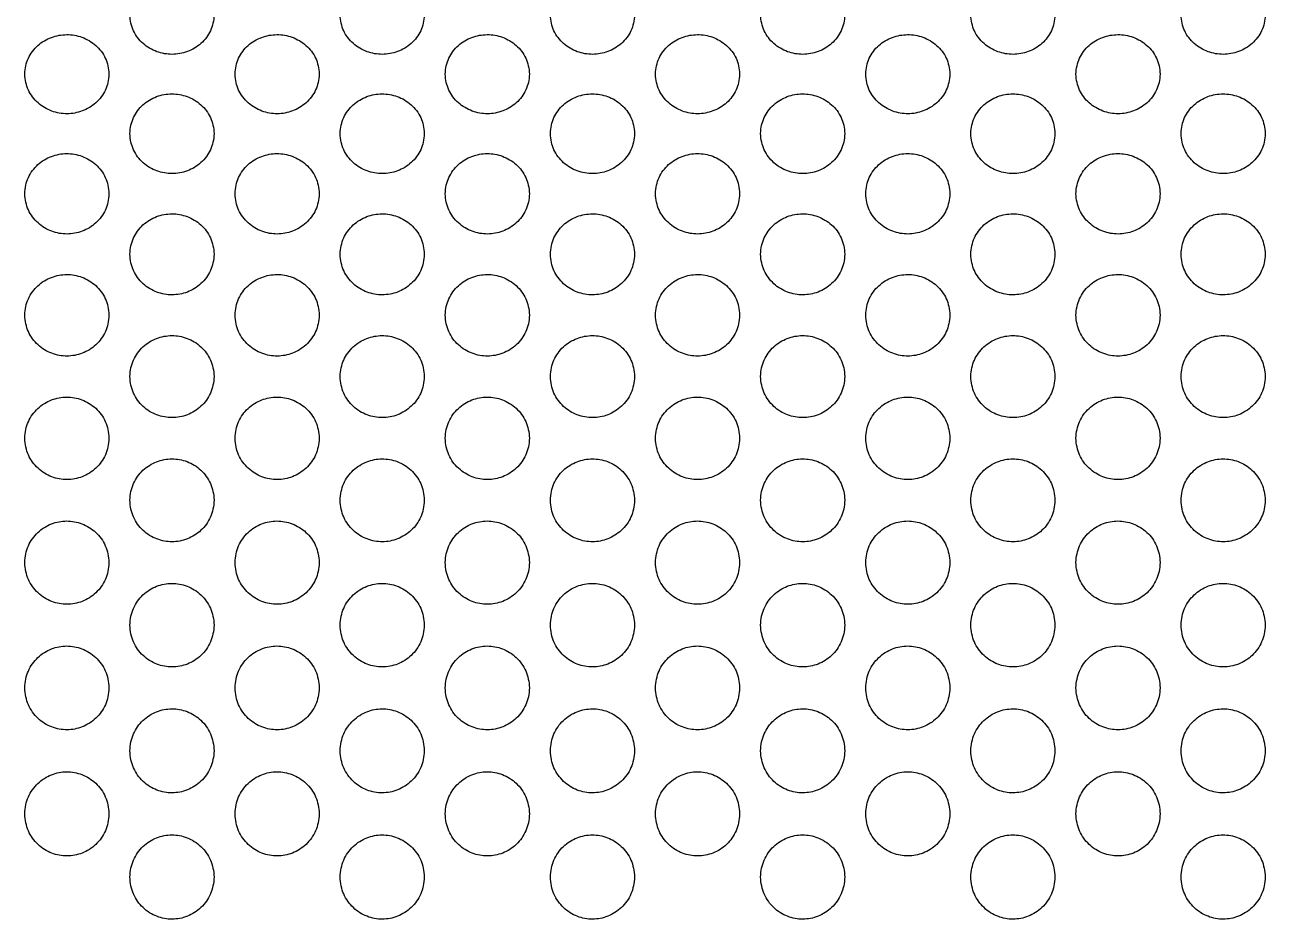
# Model space of a CAD drawing. Header units: millimetres. Extents: x 750 to 8479, y 2174 to 4333.
# Drawn here: x 2513.2 to 2631.2, y 3764.3 to 3849.4 of the extents above; entities that cross this region are included whole.
import ezdxf

# ---------------------------------------------------------------- set-up
doc = ezdxf.new("R2010")
doc.units = ezdxf.units.MM
doc.header["$LTSCALE"] = 153.67
doc.layers.add('02___PRT_ALL_AXES', color=7, linetype='CONTINUOUS')

msp = doc.modelspace()

# ---------------------------------------------------------------- linework, layer by layer
at = {"layer": '02___PRT_ALL_AXES', "linetype": 'Continuous'}
for points in [[(2531.16421, 3850.345), (2531.14237, 3849.79393), (2530.93039, 3848.80698), (2529.98744, 3847.56314), (2528.64757, 3846.77885), (2527.18087, 3846.52041), (2525.707, 3846.76843), (2524.35251, 3847.55112), (2523.39937, 3848.80142), (2523.18584, 3849.79172), (2523.16421, 3850.345)], [(2551.16421, 3850.345), (2551.14237, 3849.79393), (2550.93039, 3848.80698), (2549.98744, 3847.56314), (2548.64757, 3846.77885), (2547.18087, 3846.52041), (2545.707, 3846.76843), (2544.35251, 3847.55112), (2543.39937, 3848.80142), (2543.18584, 3849.79172), (2543.16421, 3850.345)], [(2571.16421, 3850.345), (2571.14237, 3849.79393), (2570.93039, 3848.80698), (2569.98744, 3847.56314), (2568.64757, 3846.77885), (2567.18087, 3846.52041), (2565.707, 3846.76843), (2564.35251, 3847.55112), (2563.39937, 3848.80142), (2563.18584, 3849.79172), (2563.16421, 3850.345)], [(2591.16421, 3850.345), (2591.14237, 3849.79393), (2590.93039, 3848.80698), (2589.98744, 3847.56314), (2588.64757, 3846.77885), (2587.18087, 3846.52041), (2585.707, 3846.76843), (2584.35251, 3847.55112), (2583.39937, 3848.80142), (2583.18584, 3849.79172), (2583.16421, 3850.345)], [(2611.16421, 3850.345), (2611.14237, 3849.79393), (2610.93039, 3848.80698), (2609.98744, 3847.56314), (2608.64757, 3846.77885), (2607.18087, 3846.52041), (2605.707, 3846.76843), (2604.35251, 3847.55112), (2603.39937, 3848.80142), (2603.18584, 3849.79172), (2603.16421, 3850.345)], [(2631.16421, 3850.345), (2631.14237, 3849.79393), (2630.93039, 3848.80698), (2629.98744, 3847.56314), (2628.64757, 3846.77885), (2627.18087, 3846.52041), (2625.707, 3846.76843), (2624.35251, 3847.55112), (2623.39937, 3848.80142), (2623.18584, 3849.79172), (2623.16421, 3850.345)], [(2513.16421, 3844.72816), (2513.18605, 3845.28436), (2513.39803, 3846.27759), (2514.34098, 3847.52364), (2515.68085, 3848.30649), (2517.14755, 3848.56403), (2518.62142, 3848.31688), (2519.97591, 3847.53566), (2520.92905, 3846.28319), (2521.14258, 3845.2866), (2521.16421, 3844.72816)], [(2533.16421, 3844.72816), (2533.18605, 3845.28436), (2533.39803, 3846.27759), (2534.34098, 3847.52364), (2535.68085, 3848.30649), (2537.14755, 3848.56403), (2538.62142, 3848.31688), (2539.97591, 3847.53566), (2540.92905, 3846.28319), (2541.14258, 3845.2866), (2541.16421, 3844.72816)], [(2553.16421, 3844.72816), (2553.18605, 3845.28436), (2553.39803, 3846.27759), (2554.34098, 3847.52364), (2555.68085, 3848.30649), (2557.14755, 3848.56403), (2558.62142, 3848.31688), (2559.97591, 3847.53566), (2560.92905, 3846.28319), (2561.14258, 3845.2866), (2561.16421, 3844.72816)], [(2573.16421, 3844.72816), (2573.18605, 3845.28436), (2573.39803, 3846.27759), (2574.34098, 3847.52364), (2575.68085, 3848.30649), (2577.14755, 3848.56403), (2578.62142, 3848.31688), (2579.97591, 3847.53566), (2580.92905, 3846.28319), (2581.14258, 3845.2866), (2581.16421, 3844.72816)], [(2593.16421, 3844.72816), (2593.18605, 3845.28436), (2593.39803, 3846.27759), (2594.34098, 3847.52364), (2595.68085, 3848.30649), (2597.14755, 3848.56403), (2598.62142, 3848.31688), (2599.97591, 3847.53566), (2600.92905, 3846.28319), (2601.14258, 3845.2866), (2601.16421, 3844.72816)], [(2613.16421, 3844.72816), (2613.18605, 3845.28436), (2613.39803, 3846.27759), (2614.34098, 3847.52364), (2615.68085, 3848.30649), (2617.14755, 3848.56403), (2618.62142, 3848.31688), (2619.97591, 3847.53566), (2620.92905, 3846.28319), (2621.14258, 3845.2866), (2621.16421, 3844.72816)], [(2521.16421, 3844.72816), (2521.14237, 3844.17196), (2520.93039, 3843.17592), (2519.98744, 3841.92082), (2518.64757, 3841.12954), (2517.18087, 3840.86881), (2515.707, 3841.11903), (2514.35251, 3841.9087), (2513.39937, 3843.17031), (2513.18584, 3844.16972), (2513.16421, 3844.72816)], [(2541.16421, 3844.72816), (2541.14237, 3844.17196), (2540.93039, 3843.17592), (2539.98744, 3841.92082), (2538.64757, 3841.12954), (2537.18087, 3840.86881), (2535.707, 3841.11903), (2534.35251, 3841.9087), (2533.39937, 3843.17031), (2533.18584, 3844.16972), (2533.16421, 3844.72816)], [(2561.16421, 3844.72816), (2561.14237, 3844.17196), (2560.93039, 3843.17592), (2559.98744, 3841.92082), (2558.64757, 3841.12954), (2557.18087, 3840.86881), (2555.707, 3841.11903), (2554.35251, 3841.9087), (2553.39937, 3843.17031), (2553.18584, 3844.16972), (2553.16421, 3844.72816)], [(2581.16421, 3844.72816), (2581.14237, 3844.17196), (2580.93039, 3843.17592), (2579.98744, 3841.92082), (2578.64757, 3841.12954), (2577.18087, 3840.86881), (2575.707, 3841.11903), (2574.35251, 3841.9087), (2573.39937, 3843.17031), (2573.18584, 3844.16972), (2573.16421, 3844.72816)], [(2601.16421, 3844.72816), (2601.14237, 3844.17196), (2600.93039, 3843.17592), (2599.98744, 3841.92082), (2598.64757, 3841.12954), (2597.18087, 3840.86881), (2595.707, 3841.11903), (2594.35251, 3841.9087), (2593.39937, 3843.17031), (2593.18584, 3844.16972), (2593.16421, 3844.72816)], [(2621.16421, 3844.72816), (2621.14237, 3844.17196), (2620.93039, 3843.17592), (2619.98744, 3841.92082), (2618.64757, 3841.12954), (2617.18087, 3840.86881), (2615.707, 3841.11903), (2614.35251, 3841.9087), (2613.39937, 3843.17031), (2613.18584, 3844.16972), (2613.16421, 3844.72816)], [(2523.16421, 3839.06088), (2523.18605, 3839.62189), (2523.39803, 3840.62381), (2524.34098, 3841.88097), (2525.68085, 3842.67091), (2527.14755, 3842.93079), (2528.62142, 3842.68139), (2529.97591, 3841.89309), (2530.92905, 3840.62946), (2531.14258, 3839.62415), (2531.16421, 3839.06088)], [(2543.16421, 3839.06088), (2543.18605, 3839.62189), (2543.39803, 3840.62381), (2544.34098, 3841.88097), (2545.68085, 3842.67091), (2547.14755, 3842.93079), (2548.62142, 3842.68139), (2549.97591, 3841.89309), (2550.92905, 3840.62946), (2551.14258, 3839.62415), (2551.16421, 3839.06088)], [(2563.16421, 3839.06088), (2563.18605, 3839.62189), (2563.39803, 3840.62381), (2564.34098, 3841.88097), (2565.68085, 3842.67091), (2567.14755, 3842.93079), (2568.62142, 3842.68139), (2569.97591, 3841.89309), (2570.92905, 3840.62946), (2571.14258, 3839.62415), (2571.16421, 3839.06088)], [(2583.16421, 3839.06088), (2583.18605, 3839.62189), (2583.39803, 3840.62381), (2584.34098, 3841.88097), (2585.68085, 3842.67091), (2587.14755, 3842.93079), (2588.62142, 3842.68139), (2589.97591, 3841.89309), (2590.92905, 3840.62946), (2591.14258, 3839.62415), (2591.16421, 3839.06088)], [(2603.16421, 3839.06088), (2603.18605, 3839.62189), (2603.39803, 3840.62381), (2604.34098, 3841.88097), (2605.68085, 3842.67091), (2607.14755, 3842.93079), (2608.62142, 3842.68139), (2609.97591, 3841.89309), (2610.92905, 3840.62946), (2611.14258, 3839.62415), (2611.16421, 3839.06088)], [(2623.16421, 3839.06088), (2623.18605, 3839.62189), (2623.39803, 3840.62381), (2624.34098, 3841.88097), (2625.68085, 3842.67091), (2627.14755, 3842.93079), (2628.62142, 3842.68139), (2629.97591, 3841.89309), (2630.92905, 3840.62946), (2631.14258, 3839.62415), (2631.16421, 3839.06088)], [(2531.16421, 3839.06088), (2531.14237, 3838.49987), (2530.93039, 3837.49532), (2529.98744, 3836.2297), (2528.64757, 3835.43189), (2527.18087, 3835.16903), (2525.707, 3835.42129), (2524.35251, 3836.21748), (2523.39937, 3837.48966), (2523.18584, 3838.49761), (2523.16421, 3839.06088)], [(2551.16421, 3839.06088), (2551.14237, 3838.49987), (2550.93039, 3837.49532), (2549.98744, 3836.2297), (2548.64757, 3835.43189), (2547.18087, 3835.16903), (2545.707, 3835.42129), (2544.35251, 3836.21748), (2543.39937, 3837.48966), (2543.18584, 3838.49761), (2543.16421, 3839.06088)], [(2571.16421, 3839.06088), (2571.14237, 3838.49987), (2570.93039, 3837.49532), (2569.98744, 3836.2297), (2568.64757, 3835.43189), (2567.18087, 3835.16903), (2565.707, 3835.42129), (2564.35251, 3836.21748), (2563.39937, 3837.48966), (2563.18584, 3838.49761), (2563.16421, 3839.06088)], [(2591.16421, 3839.06088), (2591.14237, 3838.49987), (2590.93039, 3837.49532), (2589.98744, 3836.2297), (2588.64757, 3835.43189), (2587.18087, 3835.16903), (2585.707, 3835.42129), (2584.35251, 3836.21748), (2583.39937, 3837.48966), (2583.18584, 3838.49761), (2583.16421, 3839.06088)], [(2611.16421, 3839.06088), (2611.14237, 3838.49987), (2610.93039, 3837.49532), (2609.98744, 3836.2297), (2608.64757, 3835.43189), (2607.18087, 3835.16903), (2605.707, 3835.42129), (2604.35251, 3836.21748), (2603.39937, 3837.48966), (2603.18584, 3838.49761), (2603.16421, 3839.06088)], [(2631.16421, 3839.06088), (2631.14237, 3838.49987), (2630.93039, 3837.49532), (2629.98744, 3836.2297), (2628.64757, 3835.43189), (2627.18087, 3835.16903), (2625.707, 3835.42129), (2624.35251, 3836.21748), (2623.39937, 3837.48966), (2623.18584, 3838.49761), (2623.16421, 3839.06088)], [(2513.16421, 3833.34646), (2513.18605, 3833.91195), (2513.39803, 3834.92199), (2514.34098, 3836.18952), (2515.68085, 3836.98608), (2517.14755, 3837.24815), (2518.62142, 3836.99665), (2519.97591, 3836.20174), (2520.92905, 3834.92767), (2521.14258, 3833.91423), (2521.16421, 3833.34646)], [(2533.16421, 3833.34646), (2533.18605, 3833.91195), (2533.39803, 3834.92199), (2534.34098, 3836.18952), (2535.68085, 3836.98608), (2537.14755, 3837.24815), (2538.62142, 3836.99665), (2539.97591, 3836.20174), (2540.92905, 3834.92767), (2541.14258, 3833.91423), (2541.16421, 3833.34646)], [(2553.16421, 3833.34646), (2553.18605, 3833.91195), (2553.39803, 3834.92199), (2554.34098, 3836.18952), (2555.68085, 3836.98608), (2557.14755, 3837.24815), (2558.62142, 3836.99665), (2559.97591, 3836.20174), (2560.92905, 3834.92767), (2561.14258, 3833.91423), (2561.16421, 3833.34646)], [(2573.16421, 3833.34646), (2573.18605, 3833.91195), (2573.39803, 3834.92199), (2574.34098, 3836.18952), (2575.68085, 3836.98608), (2577.14755, 3837.24815), (2578.62142, 3836.99665), (2579.97591, 3836.20174), (2580.92905, 3834.92767), (2581.14258, 3833.91423), (2581.16421, 3833.34646)], [(2593.16421, 3833.34646), (2593.18605, 3833.91195), (2593.39803, 3834.92199), (2594.34098, 3836.18952), (2595.68085, 3836.98608), (2597.14755, 3837.24815), (2598.62142, 3836.99665), (2599.97591, 3836.20174), (2600.92905, 3834.92767), (2601.14258, 3833.91423), (2601.16421, 3833.34646)], [(2613.16421, 3833.34646), (2613.18605, 3833.91195), (2613.39803, 3834.92199), (2614.34098, 3836.18952), (2615.68085, 3836.98608), (2617.14755, 3837.24815), (2618.62142, 3836.99665), (2619.97591, 3836.20174), (2620.92905, 3834.92767), (2621.14258, 3833.91423), (2621.16421, 3833.34646)], [(2521.16421, 3833.34646), (2521.14237, 3832.78097), (2520.93039, 3831.76849), (2519.98744, 3830.4931), (2518.64757, 3829.68923), (2517.18087, 3829.42438), (2515.707, 3829.67855), (2514.35251, 3830.48078), (2513.39937, 3831.76279), (2513.18584, 3832.77869), (2513.16421, 3833.34646)], [(2541.16421, 3833.34646), (2541.14237, 3832.78097), (2540.93039, 3831.76849), (2539.98744, 3830.4931), (2538.64757, 3829.68923), (2537.18087, 3829.42438), (2535.707, 3829.67855), (2534.35251, 3830.48078), (2533.39937, 3831.76279), (2533.18584, 3832.77869), (2533.16421, 3833.34646)], [(2561.16421, 3833.34646), (2561.14237, 3832.78097), (2560.93039, 3831.76849), (2559.98744, 3830.4931), (2558.64757, 3829.68923), (2557.18087, 3829.42438), (2555.707, 3829.67855), (2554.35251, 3830.48078), (2553.39937, 3831.76279), (2553.18584, 3832.77869), (2553.16421, 3833.34646)], [(2581.16421, 3833.34646), (2581.14237, 3832.78097), (2580.93039, 3831.76849), (2579.98744, 3830.4931), (2578.64757, 3829.68923), (2577.18087, 3829.42438), (2575.707, 3829.67855), (2574.35251, 3830.48078), (2573.39937, 3831.76279), (2573.18584, 3832.77869), (2573.16421, 3833.34646)], [(2601.16421, 3833.34646), (2601.14237, 3832.78097), (2600.93039, 3831.76849), (2599.98744, 3830.4931), (2598.64757, 3829.68923), (2597.18087, 3829.42438), (2595.707, 3829.67855), (2594.35251, 3830.48078), (2593.39937, 3831.76279), (2593.18584, 3832.77869), (2593.16421, 3833.34646)], [(2621.16421, 3833.34646), (2621.14237, 3832.78097), (2620.93039, 3831.76849), (2619.98744, 3830.4931), (2618.64757, 3829.68923), (2617.18087, 3829.42438), (2615.707, 3829.67855), (2614.35251, 3830.48078), (2613.39937, 3831.76279), (2613.18584, 3832.77869), (2613.16421, 3833.34646)], [(2523.16421, 3827.58824), (2523.18605, 3828.15789), (2523.39803, 3829.17544), (2524.34098, 3830.45261), (2525.68085, 3831.25532), (2527.14755, 3831.51944), (2528.62142, 3831.26598), (2529.97591, 3830.46493), (2530.92905, 3829.18117), (2531.14258, 3828.16018), (2531.16421, 3827.58824)], [(2543.16421, 3827.58824), (2543.18605, 3828.15789), (2543.39803, 3829.17544), (2544.34098, 3830.45261), (2545.68085, 3831.25532), (2547.14755, 3831.51944), (2548.62142, 3831.26598), (2549.97591, 3830.46493), (2550.92905, 3829.18117), (2551.14258, 3828.16018), (2551.16421, 3827.58824)], [(2563.16421, 3827.58824), (2563.18605, 3828.15789), (2563.39803, 3829.17544), (2564.34098, 3830.45261), (2565.68085, 3831.25532), (2567.14755, 3831.51944), (2568.62142, 3831.26598), (2569.97591, 3830.46493), (2570.92905, 3829.18117), (2571.14258, 3828.16018), (2571.16421, 3827.58824)], [(2583.16421, 3827.58824), (2583.18605, 3828.15789), (2583.39803, 3829.17544), (2584.34098, 3830.45261), (2585.68085, 3831.25532), (2587.14755, 3831.51944), (2588.62142, 3831.26598), (2589.97591, 3830.46493), (2590.92905, 3829.18117), (2591.14258, 3828.16018), (2591.16421, 3827.58824)], [(2603.16421, 3827.58824), (2603.18605, 3828.15789), (2603.39803, 3829.17544), (2604.34098, 3830.45261), (2605.68085, 3831.25532), (2607.14755, 3831.51944), (2608.62142, 3831.26598), (2609.97591, 3830.46493), (2610.92905, 3829.18117), (2611.14258, 3828.16018), (2611.16421, 3827.58824)], [(2623.16421, 3827.58824), (2623.18605, 3828.15789), (2623.39803, 3829.17544), (2624.34098, 3830.45261), (2625.68085, 3831.25532), (2627.14755, 3831.51944), (2628.62142, 3831.26598), (2629.97591, 3830.46493), (2630.92905, 3829.18117), (2631.14258, 3828.16018), (2631.16421, 3827.58824)], [(2531.16421, 3827.58824), (2531.14237, 3827.0186), (2530.93039, 3825.99879), (2529.98744, 3824.71436), (2528.64757, 3823.9049), (2527.18087, 3823.63822), (2525.707, 3823.89414), (2524.35251, 3824.70196), (2523.39937, 3825.99305), (2523.18584, 3827.0163), (2523.16421, 3827.58824)], [(2551.16421, 3827.58824), (2551.14237, 3827.0186), (2550.93039, 3825.99879), (2549.98744, 3824.71436), (2548.64757, 3823.9049), (2547.18087, 3823.63822), (2545.707, 3823.89414), (2544.35251, 3824.70196), (2543.39937, 3825.99305), (2543.18584, 3827.0163), (2543.16421, 3827.58824)], [(2571.16421, 3827.58824), (2571.14237, 3827.0186), (2570.93039, 3825.99879), (2569.98744, 3824.71436), (2568.64757, 3823.9049), (2567.18087, 3823.63822), (2565.707, 3823.89414), (2564.35251, 3824.70196), (2563.39937, 3825.99305), (2563.18584, 3827.0163), (2563.16421, 3827.58824)], [(2591.16421, 3827.58824), (2591.14237, 3827.0186), (2590.93039, 3825.99879), (2589.98744, 3824.71436), (2588.64757, 3823.9049), (2587.18087, 3823.63822), (2585.707, 3823.89414), (2584.35251, 3824.70196), (2583.39937, 3825.99305), (2583.18584, 3827.0163), (2583.16421, 3827.58824)], [(2611.16421, 3827.58824), (2611.14237, 3827.0186), (2610.93039, 3825.99879), (2609.98744, 3824.71436), (2608.64757, 3823.9049), (2607.18087, 3823.63822), (2605.707, 3823.89414), (2604.35251, 3824.70196), (2603.39937, 3825.99305), (2603.18584, 3827.0163), (2603.16421, 3827.58824)], [(2631.16421, 3827.58824), (2631.14237, 3827.0186), (2630.93039, 3825.99879), (2629.98744, 3824.71436), (2628.64757, 3823.9049), (2627.18087, 3823.63822), (2625.707, 3823.89414), (2624.35251, 3824.70196), (2623.39937, 3825.99305), (2623.18584, 3827.0163), (2623.16421, 3827.58824)], [(2513.16421, 3821.78958), (2513.18605, 3822.36305), (2513.39803, 3823.38753), (2514.34098, 3824.67359), (2515.68085, 3825.48199), (2517.14755, 3825.74799), (2518.62142, 3825.49272), (2519.97591, 3824.68599), (2520.92905, 3823.39329), (2521.14258, 3822.36536), (2521.16421, 3821.78958)], [(2533.16421, 3821.78958), (2533.18605, 3822.36305), (2533.39803, 3823.38753), (2534.34098, 3824.67359), (2535.68085, 3825.48199), (2537.14755, 3825.74799), (2538.62142, 3825.49272), (2539.97591, 3824.68599), (2540.92905, 3823.39329), (2541.14258, 3822.36536), (2541.16421, 3821.78958)], [(2553.16421, 3821.78958), (2553.18605, 3822.36305), (2553.39803, 3823.38753), (2554.34098, 3824.67359), (2555.68085, 3825.48199), (2557.14755, 3825.74799), (2558.62142, 3825.49272), (2559.97591, 3824.68599), (2560.92905, 3823.39329), (2561.14258, 3822.36536), (2561.16421, 3821.78958)], [(2573.16421, 3821.78958), (2573.18605, 3822.36305), (2573.39803, 3823.38753), (2574.34098, 3824.67359), (2575.68085, 3825.48199), (2577.14755, 3825.74799), (2578.62142, 3825.49272), (2579.97591, 3824.68599), (2580.92905, 3823.39329), (2581.14258, 3822.36536), (2581.16421, 3821.78958)], [(2593.16421, 3821.78958), (2593.18605, 3822.36305), (2593.39803, 3823.38753), (2594.34098, 3824.67359), (2595.68085, 3825.48199), (2597.14755, 3825.74799), (2598.62142, 3825.49272), (2599.97591, 3824.68599), (2600.92905, 3823.39329), (2601.14258, 3822.36536), (2601.16421, 3821.78958)], [(2613.16421, 3821.78958), (2613.18605, 3822.36305), (2613.39803, 3823.38753), (2614.34098, 3824.67359), (2615.68085, 3825.48199), (2617.14755, 3825.74799), (2618.62142, 3825.49272), (2619.97591, 3824.68599), (2620.92905, 3823.39329), (2621.14258, 3822.36536), (2621.16421, 3821.78958)], [(2521.16421, 3821.78958), (2521.14237, 3821.21612), (2520.93039, 3820.18958), (2519.98744, 3818.89687), (2518.64757, 3818.08228), (2517.18087, 3817.81393), (2515.707, 3818.07146), (2514.35251, 3818.88439), (2513.39937, 3820.1838), (2513.18584, 3821.21381), (2513.16421, 3821.78958)], [(2541.16421, 3821.78958), (2541.14237, 3821.21612), (2540.93039, 3820.18958), (2539.98744, 3818.89687), (2538.64757, 3818.08228), (2537.18087, 3817.81393), (2535.707, 3818.07146), (2534.35251, 3818.88439), (2533.39937, 3820.1838), (2533.18584, 3821.21381), (2533.16421, 3821.78958)], [(2561.16421, 3821.78958), (2561.14237, 3821.21612), (2560.93039, 3820.18958), (2559.98744, 3818.89687), (2558.64757, 3818.08228), (2557.18087, 3817.81393), (2555.707, 3818.07146), (2554.35251, 3818.88439), (2553.39937, 3820.1838), (2553.18584, 3821.21381), (2553.16421, 3821.78958)], [(2581.16421, 3821.78958), (2581.14237, 3821.21612), (2580.93039, 3820.18958), (2579.98744, 3818.89687), (2578.64757, 3818.08228), (2577.18087, 3817.81393), (2575.707, 3818.07146), (2574.35251, 3818.88439), (2573.39937, 3820.1838), (2573.18584, 3821.21381), (2573.16421, 3821.78958)], [(2601.16421, 3821.78958), (2601.14237, 3821.21612), (2600.93039, 3820.18958), (2599.98744, 3818.89687), (2598.64757, 3818.08228), (2597.18087, 3817.81393), (2595.707, 3818.07146), (2594.35251, 3818.88439), (2593.39937, 3820.1838), (2593.18584, 3821.21381), (2593.16421, 3821.78958)], [(2621.16421, 3821.78958), (2621.14237, 3821.21612), (2620.93039, 3820.18958), (2619.98744, 3818.89687), (2618.64757, 3818.08228), (2617.18087, 3817.81393), (2615.707, 3818.07146), (2614.35251, 3818.88439), (2613.39937, 3820.1838), (2613.18584, 3821.21381), (2613.16421, 3821.78958)], [(2523.16421, 3815.95388), (2523.18605, 3816.53083), (2523.39803, 3817.56163), (2524.34098, 3818.85583), (2525.68085, 3819.66945), (2527.14755, 3819.93718), (2528.62142, 3819.68025), (2529.97591, 3818.86832), (2530.92905, 3817.56743), (2531.14258, 3816.53315), (2531.16421, 3815.95388)], [(2543.16421, 3815.95388), (2543.18605, 3816.53083), (2543.39803, 3817.56163), (2544.34098, 3818.85583), (2545.68085, 3819.66945), (2547.14755, 3819.93718), (2548.62142, 3819.68025), (2549.97591, 3818.86832), (2550.92905, 3817.56743), (2551.14258, 3816.53315), (2551.16421, 3815.95388)], [(2563.16421, 3815.95388), (2563.18605, 3816.53083), (2563.39803, 3817.56163), (2564.34098, 3818.85583), (2565.68085, 3819.66945), (2567.14755, 3819.93718), (2568.62142, 3819.68025), (2569.97591, 3818.86832), (2570.92905, 3817.56743), (2571.14258, 3816.53315), (2571.16421, 3815.95388)], [(2583.16421, 3815.95388), (2583.18605, 3816.53083), (2583.39803, 3817.56163), (2584.34098, 3818.85583), (2585.68085, 3819.66945), (2587.14755, 3819.93718), (2588.62142, 3819.68025), (2589.97591, 3818.86832), (2590.92905, 3817.56743), (2591.14258, 3816.53315), (2591.16421, 3815.95388)], [(2603.16421, 3815.95388), (2603.18605, 3816.53083), (2603.39803, 3817.56163), (2604.34098, 3818.85583), (2605.68085, 3819.66945), (2607.14755, 3819.93718), (2608.62142, 3819.68025), (2609.97591, 3818.86832), (2610.92905, 3817.56743), (2611.14258, 3816.53315), (2611.16421, 3815.95388)], [(2623.16421, 3815.95388), (2623.18605, 3816.53083), (2623.39803, 3817.56163), (2624.34098, 3818.85583), (2625.68085, 3819.66945), (2627.14755, 3819.93718), (2628.62142, 3819.68025), (2629.97591, 3818.86832), (2630.92905, 3817.56743), (2631.14258, 3816.53315), (2631.16421, 3815.95388)], [(2531.16421, 3815.95388), (2531.14237, 3815.37693), (2530.93039, 3814.34425), (2529.98744, 3813.04401), (2528.64757, 3812.22477), (2527.18087, 3811.95491), (2525.707, 3812.21389), (2524.35251, 3813.03145), (2523.39937, 3814.33843), (2523.18584, 3815.37461), (2523.16421, 3815.95388)], [(2551.16421, 3815.95388), (2551.14237, 3815.37693), (2550.93039, 3814.34425), (2549.98744, 3813.04401), (2548.64757, 3812.22477), (2547.18087, 3811.95491), (2545.707, 3812.21389), (2544.35251, 3813.03145), (2543.39937, 3814.33843), (2543.18584, 3815.37461), (2543.16421, 3815.95388)], [(2571.16421, 3815.95388), (2571.14237, 3815.37693), (2570.93039, 3814.34425), (2569.98744, 3813.04401), (2568.64757, 3812.22477), (2567.18087, 3811.95491), (2565.707, 3812.21389), (2564.35251, 3813.03145), (2563.39937, 3814.33843), (2563.18584, 3815.37461), (2563.16421, 3815.95388)], [(2591.16421, 3815.95388), (2591.14237, 3815.37693), (2590.93039, 3814.34425), (2589.98744, 3813.04401), (2588.64757, 3812.22477), (2587.18087, 3811.95491), (2585.707, 3812.21389), (2584.35251, 3813.03145), (2583.39937, 3814.33843), (2583.18584, 3815.37461), (2583.16421, 3815.95388)], [(2611.16421, 3815.95388), (2611.14237, 3815.37693), (2610.93039, 3814.34425), (2609.98744, 3813.04401), (2608.64757, 3812.22477), (2607.18087, 3811.95491), (2605.707, 3812.21389), (2604.35251, 3813.03145), (2603.39937, 3814.33843), (2603.18584, 3815.37461), (2603.16421, 3815.95388)], [(2631.16421, 3815.95388), (2631.14237, 3815.37693), (2630.93039, 3814.34425), (2629.98744, 3813.04401), (2628.64757, 3812.22477), (2627.18087, 3811.95491), (2625.707, 3812.21389), (2624.35251, 3813.03145), (2623.39937, 3814.33843), (2623.18584, 3815.37461), (2623.16421, 3815.95388)], [(2513.16421, 3810.08452), (2513.18605, 3810.66462), (2513.39803, 3811.70115), (2514.34098, 3813.00273), (2515.68085, 3813.82109), (2517.14755, 3814.0904), (2518.62142, 3813.83196), (2519.97591, 3813.01529), (2520.92905, 3811.70699), (2521.14258, 3810.66695), (2521.16421, 3810.08452)], [(2533.16421, 3810.08452), (2533.18605, 3810.66462), (2533.39803, 3811.70115), (2534.34098, 3813.00273), (2535.68085, 3813.82109), (2537.14755, 3814.0904), (2538.62142, 3813.83196), (2539.97591, 3813.01529), (2540.92905, 3811.70699), (2541.14258, 3810.66695), (2541.16421, 3810.08452)], [(2553.16421, 3810.08452), (2553.18605, 3810.66462), (2553.39803, 3811.70115), (2554.34098, 3813.00273), (2555.68085, 3813.82109), (2557.14755, 3814.0904), (2558.62142, 3813.83196), (2559.97591, 3813.01529), (2560.92905, 3811.70699), (2561.14258, 3810.66695), (2561.16421, 3810.08452)], [(2573.16421, 3810.08452), (2573.18605, 3810.66462), (2573.39803, 3811.70115), (2574.34098, 3813.00273), (2575.68085, 3813.82109), (2577.14755, 3814.0904), (2578.62142, 3813.83196), (2579.97591, 3813.01529), (2580.92905, 3811.70699), (2581.14258, 3810.66695), (2581.16421, 3810.08452)], [(2593.16421, 3810.08452), (2593.18605, 3810.66462), (2593.39803, 3811.70115), (2594.34098, 3813.00273), (2595.68085, 3813.82109), (2597.14755, 3814.0904), (2598.62142, 3813.83196), (2599.97591, 3813.01529), (2600.92905, 3811.70699), (2601.14258, 3810.66695), (2601.16421, 3810.08452)], [(2613.16421, 3810.08452), (2613.18605, 3810.66462), (2613.39803, 3811.70115), (2614.34098, 3813.00273), (2615.68085, 3813.82109), (2617.14755, 3814.0904), (2618.62142, 3813.83196), (2619.97591, 3813.01529), (2620.92905, 3811.70699), (2621.14258, 3810.66695), (2621.16421, 3810.08452)], [(2521.16421, 3810.08452), (2521.14237, 3809.50443), (2520.93039, 3808.46622), (2519.98744, 3807.1592), (2518.64757, 3806.3358), (2517.18087, 3806.06458), (2515.707, 3806.32486), (2514.35251, 3807.14658), (2513.39937, 3808.46037), (2513.18584, 3809.50209), (2513.16421, 3810.08452)], [(2541.16421, 3810.08452), (2541.14237, 3809.50443), (2540.93039, 3808.46622), (2539.98744, 3807.1592), (2538.64757, 3806.3358), (2537.18087, 3806.06458), (2535.707, 3806.32486), (2534.35251, 3807.14658), (2533.39937, 3808.46037), (2533.18584, 3809.50209), (2533.16421, 3810.08452)], [(2561.16421, 3810.08452), (2561.14237, 3809.50443), (2560.93039, 3808.46622), (2559.98744, 3807.1592), (2558.64757, 3806.3358), (2557.18087, 3806.06458), (2555.707, 3806.32486), (2554.35251, 3807.14658), (2553.39937, 3808.46037), (2553.18584, 3809.50209), (2553.16421, 3810.08452)], [(2581.16421, 3810.08452), (2581.14237, 3809.50443), (2580.93039, 3808.46622), (2579.98744, 3807.1592), (2578.64757, 3806.3358), (2577.18087, 3806.06458), (2575.707, 3806.32486), (2574.35251, 3807.14658), (2573.39937, 3808.46037), (2573.18584, 3809.50209), (2573.16421, 3810.08452)], [(2601.16421, 3810.08452), (2601.14237, 3809.50443), (2600.93039, 3808.46622), (2599.98744, 3807.1592), (2598.64757, 3806.3358), (2597.18087, 3806.06458), (2595.707, 3806.32486), (2594.35251, 3807.14658), (2593.39937, 3808.46037), (2593.18584, 3809.50209), (2593.16421, 3810.08452)], [(2621.16421, 3810.08452), (2621.14237, 3809.50443), (2620.93039, 3808.46622), (2619.98744, 3807.1592), (2618.64757, 3806.3358), (2617.18087, 3806.06458), (2615.707, 3806.32486), (2614.35251, 3807.14658), (2613.39937, 3808.46037), (2613.18584, 3809.50209), (2613.16421, 3810.08452)], [(2523.16421, 3804.18495), (2523.18605, 3804.76786), (2523.39803, 3805.80951), (2524.34098, 3807.11772), (2525.68085, 3807.94034), (2527.14755, 3808.21107), (2528.62142, 3807.95126), (2529.97591, 3807.13034), (2530.92905, 3805.81537), (2531.14258, 3804.7702), (2531.16421, 3804.18495)], [(2543.16421, 3804.18495), (2543.18605, 3804.76786), (2543.39803, 3805.80951), (2544.34098, 3807.11772), (2545.68085, 3807.94034), (2547.14755, 3808.21107), (2548.62142, 3807.95126), (2549.97591, 3807.13034), (2550.92905, 3805.81537), (2551.14258, 3804.7702), (2551.16421, 3804.18495)], [(2563.16421, 3804.18495), (2563.18605, 3804.76786), (2563.39803, 3805.80951), (2564.34098, 3807.11772), (2565.68085, 3807.94034), (2567.14755, 3808.21107), (2568.62142, 3807.95126), (2569.97591, 3807.13034), (2570.92905, 3805.81537), (2571.14258, 3804.7702), (2571.16421, 3804.18495)], [(2583.16421, 3804.18495), (2583.18605, 3804.76786), (2583.39803, 3805.80951), (2584.34098, 3807.11772), (2585.68085, 3807.94034), (2587.14755, 3808.21107), (2588.62142, 3807.95126), (2589.97591, 3807.13034), (2590.92905, 3805.81537), (2591.14258, 3804.7702), (2591.16421, 3804.18495)], [(2603.16421, 3804.18495), (2603.18605, 3804.76786), (2603.39803, 3805.80951), (2604.34098, 3807.11772), (2605.68085, 3807.94034), (2607.14755, 3808.21107), (2608.62142, 3807.95126), (2609.97591, 3807.13034), (2610.92905, 3805.81537), (2611.14258, 3804.7702), (2611.16421, 3804.18495)], [(2623.16421, 3804.18495), (2623.18605, 3804.76786), (2623.39803, 3805.80951), (2624.34098, 3807.11772), (2625.68085, 3807.94034), (2627.14755, 3808.21107), (2628.62142, 3807.95126), (2629.97591, 3807.13034), (2630.92905, 3805.81537), (2631.14258, 3804.7702), (2631.16421, 3804.18495)], [(2531.16421, 3804.18495), (2531.14237, 3803.60204), (2530.93039, 3802.55891), (2529.98744, 3801.24589), (2528.64757, 3800.41879), (2527.18087, 3800.14637), (2525.707, 3800.40781), (2524.35251, 3801.23321), (2523.39937, 3802.55303), (2523.18584, 3803.5997), (2523.16421, 3804.18495)], [(2551.16421, 3804.18495), (2551.14237, 3803.60204), (2550.93039, 3802.55891), (2549.98744, 3801.24589), (2548.64757, 3800.41879), (2547.18087, 3800.14637), (2545.707, 3800.40781), (2544.35251, 3801.23321), (2543.39937, 3802.55303), (2543.18584, 3803.5997), (2543.16421, 3804.18495)], [(2571.16421, 3804.18495), (2571.14237, 3803.60204), (2570.93039, 3802.55891), (2569.98744, 3801.24589), (2568.64757, 3800.41879), (2567.18087, 3800.14637), (2565.707, 3800.40781), (2564.35251, 3801.23321), (2563.39937, 3802.55303), (2563.18584, 3803.5997), (2563.16421, 3804.18495)], [(2591.16421, 3804.18495), (2591.14237, 3803.60204), (2590.93039, 3802.55891), (2589.98744, 3801.24589), (2588.64757, 3800.41879), (2587.18087, 3800.14637), (2585.707, 3800.40781), (2584.35251, 3801.23321), (2583.39937, 3802.55303), (2583.18584, 3803.5997), (2583.16421, 3804.18495)], [(2611.16421, 3804.18495), (2611.14237, 3803.60204), (2610.93039, 3802.55891), (2609.98744, 3801.24589), (2608.64757, 3800.41879), (2607.18087, 3800.14637), (2605.707, 3800.40781), (2604.35251, 3801.23321), (2603.39937, 3802.55303), (2603.18584, 3803.5997), (2603.16421, 3804.18495)], [(2631.16421, 3804.18495), (2631.14237, 3803.60204), (2630.93039, 3802.55891), (2629.98744, 3801.24589), (2628.64757, 3800.41879), (2627.18087, 3800.14637), (2625.707, 3800.40781), (2624.35251, 3801.23321), (2623.39937, 3802.55303), (2623.18584, 3803.5997), (2623.16421, 3804.18495)], [(2513.16421, 3798.2586), (2513.18605, 3798.84398), (2513.39803, 3799.89014), (2514.34098, 3801.20421), (2515.68085, 3802.03062), (2517.14755, 3802.3026), (2518.62142, 3802.04159), (2519.97591, 3801.21689), (2520.92905, 3799.89603), (2521.14258, 3798.84633), (2521.16421, 3798.2586)], [(2533.16421, 3798.2586), (2533.18605, 3798.84398), (2533.39803, 3799.89014), (2534.34098, 3801.20421), (2535.68085, 3802.03062), (2537.14755, 3802.3026), (2538.62142, 3802.04159), (2539.97591, 3801.21689), (2540.92905, 3799.89603), (2541.14258, 3798.84633), (2541.16421, 3798.2586)], [(2553.16421, 3798.2586), (2553.18605, 3798.84398), (2553.39803, 3799.89014), (2554.34098, 3801.20421), (2555.68085, 3802.03062), (2557.14755, 3802.3026), (2558.62142, 3802.04159), (2559.97591, 3801.21689), (2560.92905, 3799.89603), (2561.14258, 3798.84633), (2561.16421, 3798.2586)], [(2573.16421, 3798.2586), (2573.18605, 3798.84398), (2573.39803, 3799.89014), (2574.34098, 3801.20421), (2575.68085, 3802.03062), (2577.14755, 3802.3026), (2578.62142, 3802.04159), (2579.97591, 3801.21689), (2580.92905, 3799.89603), (2581.14258, 3798.84633), (2581.16421, 3798.2586)], [(2593.16421, 3798.2586), (2593.18605, 3798.84398), (2593.39803, 3799.89014), (2594.34098, 3801.20421), (2595.68085, 3802.03062), (2597.14755, 3802.3026), (2598.62142, 3802.04159), (2599.97591, 3801.21689), (2600.92905, 3799.89603), (2601.14258, 3798.84633), (2601.16421, 3798.2586)], [(2613.16421, 3798.2586), (2613.18605, 3798.84398), (2613.39803, 3799.89014), (2614.34098, 3801.20421), (2615.68085, 3802.03062), (2617.14755, 3802.3026), (2618.62142, 3802.04159), (2619.97591, 3801.21689), (2620.92905, 3799.89603), (2621.14258, 3798.84633), (2621.16421, 3798.2586)], [(2521.16421, 3798.2586), (2521.14237, 3797.67323), (2520.93039, 3796.62577), (2519.98744, 3795.30751), (2518.64757, 3794.47721), (2517.18087, 3794.20375), (2515.707, 3794.46618), (2514.35251, 3795.29478), (2513.39937, 3796.61987), (2513.18584, 3797.67087), (2513.16421, 3798.2586)], [(2541.16421, 3798.2586), (2541.14237, 3797.67323), (2540.93039, 3796.62577), (2539.98744, 3795.30751), (2538.64757, 3794.47721), (2537.18087, 3794.20375), (2535.707, 3794.46618), (2534.35251, 3795.29478), (2533.39937, 3796.61987), (2533.18584, 3797.67087), (2533.16421, 3798.2586)], [(2561.16421, 3798.2586), (2561.14237, 3797.67323), (2560.93039, 3796.62577), (2559.98744, 3795.30751), (2558.64757, 3794.47721), (2557.18087, 3794.20375), (2555.707, 3794.46618), (2554.35251, 3795.29478), (2553.39937, 3796.61987), (2553.18584, 3797.67087), (2553.16421, 3798.2586)], [(2581.16421, 3798.2586), (2581.14237, 3797.67323), (2580.93039, 3796.62577), (2579.98744, 3795.30751), (2578.64757, 3794.47721), (2577.18087, 3794.20375), (2575.707, 3794.46618), (2574.35251, 3795.29478), (2573.39937, 3796.61987), (2573.18584, 3797.67087), (2573.16421, 3798.2586)], [(2601.16421, 3798.2586), (2601.14237, 3797.67323), (2600.93039, 3796.62577), (2599.98744, 3795.30751), (2598.64757, 3794.47721), (2597.18087, 3794.20375), (2595.707, 3794.46618), (2594.35251, 3795.29478), (2593.39937, 3796.61987), (2593.18584, 3797.67087), (2593.16421, 3798.2586)], [(2621.16421, 3798.2586), (2621.14237, 3797.67323), (2620.93039, 3796.62577), (2619.98744, 3795.30751), (2618.64757, 3794.47721), (2617.18087, 3794.20375), (2615.707, 3794.46618), (2614.35251, 3795.29478), (2613.39937, 3796.61987), (2613.18584, 3797.67087), (2613.16421, 3798.2586)], [(2523.16421, 3792.30894), (2523.18605, 3792.89644), (2523.39803, 3793.9465), (2524.34098, 3795.26567), (2525.68085, 3796.09538), (2527.14755, 3796.36847), (2528.62142, 3796.10639), (2529.97591, 3795.2784), (2530.92905, 3793.95242), (2531.14258, 3792.89881), (2531.16421, 3792.30894)], [(2543.16421, 3792.30894), (2543.18605, 3792.89644), (2543.39803, 3793.9465), (2544.34098, 3795.26567), (2545.68085, 3796.09538), (2547.14755, 3796.36847), (2548.62142, 3796.10639), (2549.97591, 3795.2784), (2550.92905, 3793.95242), (2551.14258, 3792.89881), (2551.16421, 3792.30894)], [(2563.16421, 3792.30894), (2563.18605, 3792.89644), (2563.39803, 3793.9465), (2564.34098, 3795.26567), (2565.68085, 3796.09538), (2567.14755, 3796.36847), (2568.62142, 3796.10639), (2569.97591, 3795.2784), (2570.92905, 3793.95242), (2571.14258, 3792.89881), (2571.16421, 3792.30894)], [(2583.16421, 3792.30894), (2583.18605, 3792.89644), (2583.39803, 3793.9465), (2584.34098, 3795.26567), (2585.68085, 3796.09538), (2587.14755, 3796.36847), (2588.62142, 3796.10639), (2589.97591, 3795.2784), (2590.92905, 3793.95242), (2591.14258, 3792.89881), (2591.16421, 3792.30894)], [(2603.16421, 3792.30894), (2603.18605, 3792.89644), (2603.39803, 3793.9465), (2604.34098, 3795.26567), (2605.68085, 3796.09538), (2607.14755, 3796.36847), (2608.62142, 3796.10639), (2609.97591, 3795.2784), (2610.92905, 3793.95242), (2611.14258, 3792.89881), (2611.16421, 3792.30894)], [(2623.16421, 3792.30894), (2623.18605, 3792.89644), (2623.39803, 3793.9465), (2624.34098, 3795.26567), (2625.68085, 3796.09538), (2627.14755, 3796.36847), (2628.62142, 3796.10639), (2629.97591, 3795.2784), (2630.92905, 3793.95242), (2631.14258, 3792.89881), (2631.16421, 3792.30894)], [(2531.16421, 3792.30894), (2531.14237, 3791.72144), (2530.93039, 3790.67027), (2529.98744, 3789.34754), (2528.64757, 3788.51453), (2527.18087, 3788.24018), (2525.707, 3788.50346), (2524.35251, 3789.33477), (2523.39937, 3790.66435), (2523.18584, 3791.71907), (2523.16421, 3792.30894)], [(2551.16421, 3792.30894), (2551.14237, 3791.72144), (2550.93039, 3790.67027), (2549.98744, 3789.34754), (2548.64757, 3788.51453), (2547.18087, 3788.24018), (2545.707, 3788.50346), (2544.35251, 3789.33477), (2543.39937, 3790.66435), (2543.18584, 3791.71907), (2543.16421, 3792.30894)], [(2571.16421, 3792.30894), (2571.14237, 3791.72144), (2570.93039, 3790.67027), (2569.98744, 3789.34754), (2568.64757, 3788.51453), (2567.18087, 3788.24018), (2565.707, 3788.50346), (2564.35251, 3789.33477), (2563.39937, 3790.66435), (2563.18584, 3791.71907), (2563.16421, 3792.30894)], [(2591.16421, 3792.30894), (2591.14237, 3791.72144), (2590.93039, 3790.67027), (2589.98744, 3789.34754), (2588.64757, 3788.51453), (2587.18087, 3788.24018), (2585.707, 3788.50346), (2584.35251, 3789.33477), (2583.39937, 3790.66435), (2583.18584, 3791.71907), (2583.16421, 3792.30894)], [(2611.16421, 3792.30894), (2611.14237, 3791.72144), (2610.93039, 3790.67027), (2609.98744, 3789.34754), (2608.64757, 3788.51453), (2607.18087, 3788.24018), (2605.707, 3788.50346), (2604.35251, 3789.33477), (2603.39937, 3790.66435), (2603.18584, 3791.71907), (2603.16421, 3792.30894)], [(2631.16421, 3792.30894), (2631.14237, 3791.72144), (2630.93039, 3790.67027), (2629.98744, 3789.34754), (2628.64757, 3788.51453), (2627.18087, 3788.24018), (2625.707, 3788.50346), (2624.35251, 3789.33477), (2623.39937, 3790.66435), (2623.18584, 3791.71907), (2623.16421, 3792.30894)], [(2513.16421, 3786.33944), (2513.18605, 3786.92872), (2513.39803, 3787.98207), (2514.34098, 3789.30556), (2515.68085, 3790.13809), (2517.14755, 3790.41212), (2518.62142, 3790.14914), (2519.97591, 3789.31834), (2520.92905, 3787.988), (2521.14258, 3786.9311), (2521.16421, 3786.33944)], [(2533.16421, 3786.33944), (2533.18605, 3786.92872), (2533.39803, 3787.98207), (2534.34098, 3789.30556), (2535.68085, 3790.13809), (2537.14755, 3790.41212), (2538.62142, 3790.14914), (2539.97591, 3789.31834), (2540.92905, 3787.988), (2541.14258, 3786.9311), (2541.16421, 3786.33944)], [(2553.16421, 3786.33944), (2553.18605, 3786.92872), (2553.39803, 3787.98207), (2554.34098, 3789.30556), (2555.68085, 3790.13809), (2557.14755, 3790.41212), (2558.62142, 3790.14914), (2559.97591, 3789.31834), (2560.92905, 3787.988), (2561.14258, 3786.9311), (2561.16421, 3786.33944)], [(2573.16421, 3786.33944), (2573.18605, 3786.92872), (2573.39803, 3787.98207), (2574.34098, 3789.30556), (2575.68085, 3790.13809), (2577.14755, 3790.41212), (2578.62142, 3790.14914), (2579.97591, 3789.31834), (2580.92905, 3787.988), (2581.14258, 3786.9311), (2581.16421, 3786.33944)], [(2593.16421, 3786.33944), (2593.18605, 3786.92872), (2593.39803, 3787.98207), (2594.34098, 3789.30556), (2595.68085, 3790.13809), (2597.14755, 3790.41212), (2598.62142, 3790.14914), (2599.97591, 3789.31834), (2600.92905, 3787.988), (2601.14258, 3786.9311), (2601.16421, 3786.33944)], [(2613.16421, 3786.33944), (2613.18605, 3786.92872), (2613.39803, 3787.98207), (2614.34098, 3789.30556), (2615.68085, 3790.13809), (2617.14755, 3790.41212), (2618.62142, 3790.14914), (2619.97591, 3789.31834), (2620.92905, 3787.988), (2621.14258, 3786.9311), (2621.16421, 3786.33944)], [(2521.16421, 3786.33944), (2521.14237, 3785.75015), (2520.93039, 3784.69589), (2519.98744, 3783.36946), (2518.64757, 3782.53421), (2517.18087, 3782.25915), (2515.707, 3782.52312), (2514.35251, 3783.35666), (2513.39937, 3784.68995), (2513.18584, 3785.74778), (2513.16421, 3786.33944)], [(2541.16421, 3786.33944), (2541.14237, 3785.75015), (2540.93039, 3784.69589), (2539.98744, 3783.36946), (2538.64757, 3782.53421), (2537.18087, 3782.25915), (2535.707, 3782.52312), (2534.35251, 3783.35666), (2533.39937, 3784.68995), (2533.18584, 3785.74778), (2533.16421, 3786.33944)], [(2561.16421, 3786.33944), (2561.14237, 3785.75015), (2560.93039, 3784.69589), (2559.98744, 3783.36946), (2558.64757, 3782.53421), (2557.18087, 3782.25915), (2555.707, 3782.52312), (2554.35251, 3783.35666), (2553.39937, 3784.68995), (2553.18584, 3785.74778), (2553.16421, 3786.33944)], [(2581.16421, 3786.33944), (2581.14237, 3785.75015), (2580.93039, 3784.69589), (2579.98744, 3783.36946), (2578.64757, 3782.53421), (2577.18087, 3782.25915), (2575.707, 3782.52312), (2574.35251, 3783.35666), (2573.39937, 3784.68995), (2573.18584, 3785.74778), (2573.16421, 3786.33944)], [(2601.16421, 3786.33944), (2601.14237, 3785.75015), (2600.93039, 3784.69589), (2599.98744, 3783.36946), (2598.64757, 3782.53421), (2597.18087, 3782.25915), (2595.707, 3782.52312), (2594.35251, 3783.35666), (2593.39937, 3784.68995), (2593.18584, 3785.74778), (2593.16421, 3786.33944)], [(2621.16421, 3786.33944), (2621.14237, 3785.75015), (2620.93039, 3784.69589), (2619.98744, 3783.36946), (2618.64757, 3782.53421), (2617.18087, 3782.25915), (2615.707, 3782.52312), (2614.35251, 3783.35666), (2613.39937, 3784.68995), (2613.18584, 3785.74778), (2613.16421, 3786.33944)], [(2523.16421, 3780.35358), (2523.18605, 3780.9443), (2523.39803, 3782.00032), (2524.34098, 3783.32737), (2525.68085, 3784.16222), (2527.14755, 3784.43703), (2528.62142, 3784.17331), (2529.97591, 3783.34018), (2530.92905, 3782.00627), (2531.14258, 3780.94668), (2531.16421, 3780.35358)], [(2543.16421, 3780.35358), (2543.18605, 3780.9443), (2543.39803, 3782.00032), (2544.34098, 3783.32737), (2545.68085, 3784.16222), (2547.14755, 3784.43703), (2548.62142, 3784.17331), (2549.97591, 3783.34018), (2550.92905, 3782.00627), (2551.14258, 3780.94668), (2551.16421, 3780.35358)], [(2563.16421, 3780.35358), (2563.18605, 3780.9443), (2563.39803, 3782.00032), (2564.34098, 3783.32737), (2565.68085, 3784.16222), (2567.14755, 3784.43703), (2568.62142, 3784.17331), (2569.97591, 3783.34018), (2570.92905, 3782.00627), (2571.14258, 3780.94668), (2571.16421, 3780.35358)], [(2583.16421, 3780.35358), (2583.18605, 3780.9443), (2583.39803, 3782.00032), (2584.34098, 3783.32737), (2585.68085, 3784.16222), (2587.14755, 3784.43703), (2588.62142, 3784.17331), (2589.97591, 3783.34018), (2590.92905, 3782.00627), (2591.14258, 3780.94668), (2591.16421, 3780.35358)], [(2603.16421, 3780.35358), (2603.18605, 3780.9443), (2603.39803, 3782.00032), (2604.34098, 3783.32737), (2605.68085, 3784.16222), (2607.14755, 3784.43703), (2608.62142, 3784.17331), (2609.97591, 3783.34018), (2610.92905, 3782.00627), (2611.14258, 3780.94668), (2611.16421, 3780.35358)], [(2623.16421, 3780.35358), (2623.18605, 3780.9443), (2623.39803, 3782.00032), (2624.34098, 3783.32737), (2625.68085, 3784.16222), (2627.14755, 3784.43703), (2628.62142, 3784.17331), (2629.97591, 3783.34018), (2630.92905, 3782.00627), (2631.14258, 3780.94668), (2631.16421, 3780.35358)], [(2531.16421, 3780.35358), (2531.14237, 3779.76285), (2530.93039, 3778.70611), (2529.98744, 3777.37676), (2528.64757, 3776.53976), (2527.18087, 3776.26414), (2525.707, 3776.52864), (2524.35251, 3777.36393), (2523.39937, 3778.70016), (2523.18584, 3779.76047), (2523.16421, 3780.35358)], [(2551.16421, 3780.35358), (2551.14237, 3779.76285), (2550.93039, 3778.70611), (2549.98744, 3777.37676), (2548.64757, 3776.53976), (2547.18087, 3776.26414), (2545.707, 3776.52864), (2544.35251, 3777.36393), (2543.39937, 3778.70016), (2543.18584, 3779.76047), (2543.16421, 3780.35358)], [(2571.16421, 3780.35358), (2571.14237, 3779.76285), (2570.93039, 3778.70611), (2569.98744, 3777.37676), (2568.64757, 3776.53976), (2567.18087, 3776.26414), (2565.707, 3776.52864), (2564.35251, 3777.36393), (2563.39937, 3778.70016), (2563.18584, 3779.76047), (2563.16421, 3780.35358)], [(2591.16421, 3780.35358), (2591.14237, 3779.76285), (2590.93039, 3778.70611), (2589.98744, 3777.37676), (2588.64757, 3776.53976), (2587.18087, 3776.26414), (2585.707, 3776.52864), (2584.35251, 3777.36393), (2583.39937, 3778.70016), (2583.18584, 3779.76047), (2583.16421, 3780.35358)], [(2611.16421, 3780.35358), (2611.14237, 3779.76285), (2610.93039, 3778.70611), (2609.98744, 3777.37676), (2608.64757, 3776.53976), (2607.18087, 3776.26414), (2605.707, 3776.52864), (2604.35251, 3777.36393), (2603.39937, 3778.70016), (2603.18584, 3779.76047), (2603.16421, 3780.35358)], [(2631.16421, 3780.35358), (2631.14237, 3779.76285), (2630.93039, 3778.70611), (2629.98744, 3777.37676), (2628.64757, 3776.53976), (2627.18087, 3776.26414), (2625.707, 3776.52864), (2624.35251, 3777.36393), (2623.39937, 3778.70016), (2623.18584, 3779.76047), (2623.16421, 3780.35358)], [(2513.16421, 3774.35486), (2513.18605, 3774.94668), (2513.39803, 3776.00475), (2514.34098, 3777.33458), (2515.68085, 3778.17127), (2517.14755, 3778.4467), (2518.62142, 3778.18238), (2519.97591, 3777.34741), (2520.92905, 3776.01071), (2521.14258, 3774.94906), (2521.16421, 3774.35486)], [(2533.16421, 3774.35486), (2533.18605, 3774.94668), (2533.39803, 3776.00475), (2534.34098, 3777.33458), (2535.68085, 3778.17127), (2537.14755, 3778.4467), (2538.62142, 3778.18238), (2539.97591, 3777.34741), (2540.92905, 3776.01071), (2541.14258, 3774.94906), (2541.16421, 3774.35486)], [(2553.16421, 3774.35486), (2553.18605, 3774.94668), (2553.39803, 3776.00475), (2554.34098, 3777.33458), (2555.68085, 3778.17127), (2557.14755, 3778.4467), (2558.62142, 3778.18238), (2559.97591, 3777.34741), (2560.92905, 3776.01071), (2561.14258, 3774.94906), (2561.16421, 3774.35486)], [(2573.16421, 3774.35486), (2573.18605, 3774.94668), (2573.39803, 3776.00475), (2574.34098, 3777.33458), (2575.68085, 3778.17127), (2577.14755, 3778.4467), (2578.62142, 3778.18238), (2579.97591, 3777.34741), (2580.92905, 3776.01071), (2581.14258, 3774.94906), (2581.16421, 3774.35486)], [(2593.16421, 3774.35486), (2593.18605, 3774.94668), (2593.39803, 3776.00475), (2594.34098, 3777.33458), (2595.68085, 3778.17127), (2597.14755, 3778.4467), (2598.62142, 3778.18238), (2599.97591, 3777.34741), (2600.92905, 3776.01071), (2601.14258, 3774.94906), (2601.16421, 3774.35486)], [(2613.16421, 3774.35486), (2613.18605, 3774.94668), (2613.39803, 3776.00475), (2614.34098, 3777.33458), (2615.68085, 3778.17127), (2617.14755, 3778.4467), (2618.62142, 3778.18238), (2619.97591, 3777.34741), (2620.92905, 3776.01071), (2621.14258, 3774.94906), (2621.16421, 3774.35486)], [(2521.16421, 3774.35486), (2521.14237, 3773.76303), (2520.93039, 3772.70443), (2519.98744, 3771.37293), (2518.64757, 3770.53468), (2517.18087, 3770.25865), (2515.707, 3770.52354), (2514.35251, 3771.36008), (2513.39937, 3772.69847), (2513.18584, 3773.76065), (2513.16421, 3774.35486)], [(2541.16421, 3774.35486), (2541.14237, 3773.76303), (2540.93039, 3772.70443), (2539.98744, 3771.37293), (2538.64757, 3770.53468), (2537.18087, 3770.25865), (2535.707, 3770.52354), (2534.35251, 3771.36008), (2533.39937, 3772.69847), (2533.18584, 3773.76065), (2533.16421, 3774.35486)], [(2561.16421, 3774.35486), (2561.14237, 3773.76303), (2560.93039, 3772.70443), (2559.98744, 3771.37293), (2558.64757, 3770.53468), (2557.18087, 3770.25865), (2555.707, 3770.52354), (2554.35251, 3771.36008), (2553.39937, 3772.69847), (2553.18584, 3773.76065), (2553.16421, 3774.35486)], [(2581.16421, 3774.35486), (2581.14237, 3773.76303), (2580.93039, 3772.70443), (2579.98744, 3771.37293), (2578.64757, 3770.53468), (2577.18087, 3770.25865), (2575.707, 3770.52354), (2574.35251, 3771.36008), (2573.39937, 3772.69847), (2573.18584, 3773.76065), (2573.16421, 3774.35486)], [(2601.16421, 3774.35486), (2601.14237, 3773.76303), (2600.93039, 3772.70443), (2599.98744, 3771.37293), (2598.64757, 3770.53468), (2597.18087, 3770.25865), (2595.707, 3770.52354), (2594.35251, 3771.36008), (2593.39937, 3772.69847), (2593.18584, 3773.76065), (2593.16421, 3774.35486)], [(2621.16421, 3774.35486), (2621.14237, 3773.76303), (2620.93039, 3772.70443), (2619.98744, 3771.37293), (2618.64757, 3770.53468), (2617.18087, 3770.25865), (2615.707, 3770.52354), (2614.35251, 3771.36008), (2613.39937, 3772.69847), (2613.18584, 3773.76065), (2613.16421, 3774.35486)], [(2523.16421, 3768.34677), (2523.18605, 3768.93934), (2523.39803, 3769.99886), (2524.34098, 3771.33068), (2525.68085, 3772.16873), (2527.14755, 3772.44462), (2528.62142, 3772.17986), (2529.97591, 3771.34354), (2530.92905, 3770.00483), (2531.14258, 3768.94173), (2531.16421, 3768.34677)], [(2543.16421, 3768.34677), (2543.18605, 3768.93934), (2543.39803, 3769.99886), (2544.34098, 3771.33068), (2545.68085, 3772.16873), (2547.14755, 3772.44462), (2548.62142, 3772.17986), (2549.97591, 3771.34354), (2550.92905, 3770.00483), (2551.14258, 3768.94173), (2551.16421, 3768.34677)], [(2563.16421, 3768.34677), (2563.18605, 3768.93934), (2563.39803, 3769.99886), (2564.34098, 3771.33068), (2565.68085, 3772.16873), (2567.14755, 3772.44462), (2568.62142, 3772.17986), (2569.97591, 3771.34354), (2570.92905, 3770.00483), (2571.14258, 3768.94173), (2571.16421, 3768.34677)], [(2583.16421, 3768.34677), (2583.18605, 3768.93934), (2583.39803, 3769.99886), (2584.34098, 3771.33068), (2585.68085, 3772.16873), (2587.14755, 3772.44462), (2588.62142, 3772.17986), (2589.97591, 3771.34354), (2590.92905, 3770.00483), (2591.14258, 3768.94173), (2591.16421, 3768.34677)], [(2603.16421, 3768.34677), (2603.18605, 3768.93934), (2603.39803, 3769.99886), (2604.34098, 3771.33068), (2605.68085, 3772.16873), (2607.14755, 3772.44462), (2608.62142, 3772.17986), (2609.97591, 3771.34354), (2610.92905, 3770.00483), (2611.14258, 3768.94173), (2611.16421, 3768.34677)], [(2623.16421, 3768.34677), (2623.18605, 3768.93934), (2623.39803, 3769.99886), (2624.34098, 3771.33068), (2625.68085, 3772.16873), (2627.14755, 3772.44462), (2628.62142, 3772.17986), (2629.97591, 3771.34354), (2630.92905, 3770.00483), (2631.14258, 3768.94173), (2631.16421, 3768.34677)], [(2531.16421, 3768.34677), (2531.14237, 3767.7542), (2530.93039, 3766.69436), (2529.98744, 3765.36149), (2528.64757, 3764.52246), (2527.18087, 3764.2462), (2525.707, 3764.51132), (2524.35251, 3765.34862), (2523.39937, 3766.68839), (2523.18584, 3767.75182), (2523.16421, 3768.34677)], [(2551.16421, 3768.34677), (2551.14237, 3767.7542), (2550.93039, 3766.69436), (2549.98744, 3765.36149), (2548.64757, 3764.52246), (2547.18087, 3764.2462), (2545.707, 3764.51132), (2544.35251, 3765.34862), (2543.39937, 3766.68839), (2543.18584, 3767.75182), (2543.16421, 3768.34677)], [(2571.16421, 3768.34677), (2571.14237, 3767.7542), (2570.93039, 3766.69436), (2569.98744, 3765.36149), (2568.64757, 3764.52246), (2567.18087, 3764.2462), (2565.707, 3764.51132), (2564.35251, 3765.34862), (2563.39937, 3766.68839), (2563.18584, 3767.75182), (2563.16421, 3768.34677)], [(2591.16421, 3768.34677), (2591.14237, 3767.7542), (2590.93039, 3766.69436), (2589.98744, 3765.36149), (2588.64757, 3764.52246), (2587.18087, 3764.2462), (2585.707, 3764.51132), (2584.35251, 3765.34862), (2583.39937, 3766.68839), (2583.18584, 3767.75182), (2583.16421, 3768.34677)], [(2611.16421, 3768.34677), (2611.14237, 3767.7542), (2610.93039, 3766.69436), (2609.98744, 3765.36149), (2608.64757, 3764.52246), (2607.18087, 3764.2462), (2605.707, 3764.51132), (2604.35251, 3765.34862), (2603.39937, 3766.68839), (2603.18584, 3767.75182), (2603.16421, 3768.34677)], [(2631.16421, 3768.34677), (2631.14237, 3767.7542), (2630.93039, 3766.69436), (2629.98744, 3765.36149), (2628.64757, 3764.52246), (2627.18087, 3764.2462), (2625.707, 3764.51132), (2624.35251, 3765.34862), (2623.39937, 3766.68839), (2623.18584, 3767.75182), (2623.16421, 3768.34677)]]:
    msp.add_open_spline(points, degree=3, dxfattribs=at)

doc.saveas('drawing.dxf')
